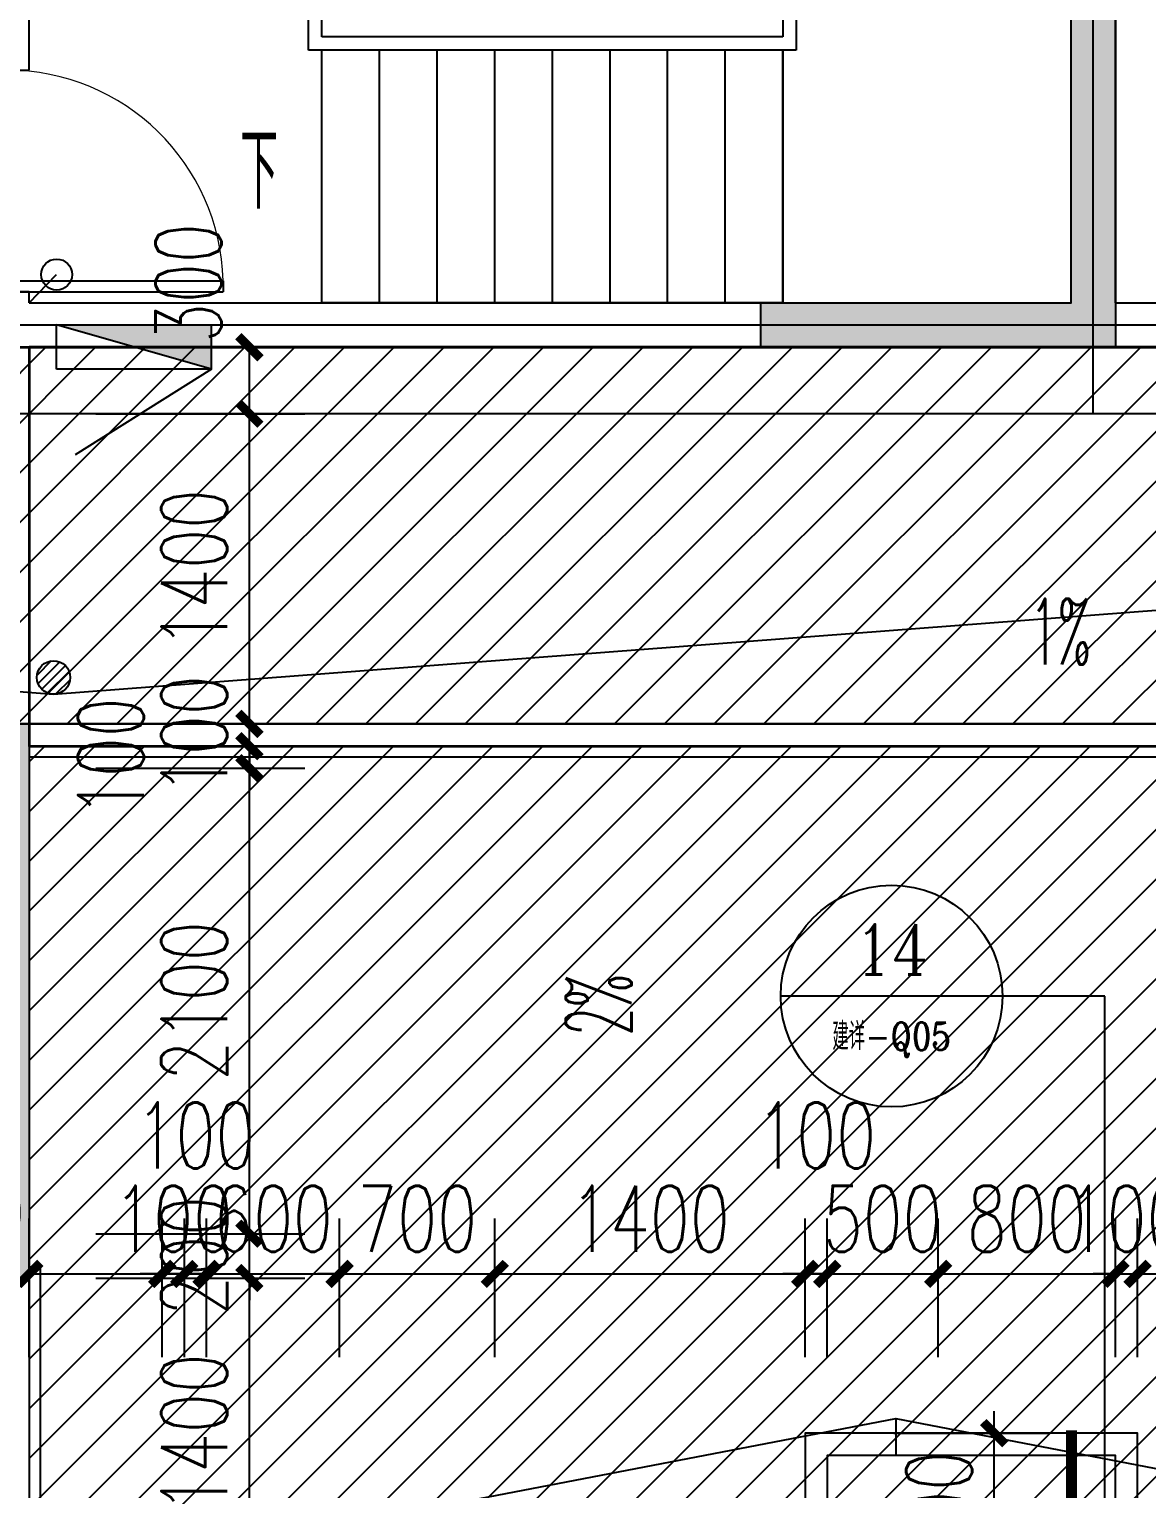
# Model space of a CAD drawing. Extents: x -59851 to 653804, y -249523 to 437614.
# Drawn here: x -17614 to -12572, y 147037 to 153623 of the extents above; entities that cross this region are included whole.
import ezdxf
from ezdxf.enums import TextEntityAlignment as Align

# ---------------------------------------------------------------- set-up
doc = ezdxf.new("R2010")
doc.units = 0
doc.header["$LTSCALE"] = 1000
doc.header["$MEASUREMENT"] = 0
doc.linetypes.add('DASH', pattern=[0.35, 0.25, -0.1])
for name, color, linetype in [('-消防立管', 1, 'Continuous'), ('A-第三道尺寸线', 105, 'Continuous'), ('A-线脚看线', 9, 'Continuous'), ('AE-FLOR', 151, 'Continuous'), ('DIM_IDEN', 3, 'Continuous'), ('DIM_SYMB', 3, 'Continuous'), ('DOOR_FIRE', 4, 'Continuous'), ('DOTE', 16, 'Continuous'), ('LABEL_PM', 7, 'Continuous'), ('NL', 5, 'Continuous'), ('PUB_HATCH', 8, 'Continuous'), ('PUB_TEXT', 7, 'Continuous'), ('STAIR', 5, 'Continuous'), ('WALL', 2, 'Continuous'), ('ys', 154, 'Continuous'), ('剪力墙', 6, 'Continuous'), ('栏杆', 142, 'Continuous')]:
    doc.layers.add(name, color=color, linetype=linetype)
doc.layers.add('33计一半面积外廓线', color=53, linetype='Continuous', lineweight=35)
doc.layers.add('33计全面积外廓线', color=21, linetype='Continuous', lineweight=35)
doc.layers.add('A-area(算全面积)', color=21, linetype='Continuous', plot=False)
doc.layers.add('A-降板区域（给结构）', color=155, linetype='Continuous', plot=False)
doc.styles.add('_TCH_DIM', font='SIMPLEX.shx', dxfattribs={"width": 0.7, "bigfont": 'GBCBIG.shx'})
doc.styles.add('_TCH_DIM_T3', font='SIMPLEX.shx', dxfattribs={"width": 0.705882, "bigfont": 'GBCBIG.shx'})
doc.styles.add('_TCH_LABEL', font='COMPLEX', dxfattribs={"bigfont": 'GBCBIG'})
doc.dimstyles.new('_TCH_ARCH&&100', dxfattribs={"dimtxt": 297.5, "dimasz": 100, "dimexe": 250, "dimexo": 300, "dimgap": 100, "dimtad": 1, "dimdec": 0, "dimzin": 0, "dimdsep": 46, "dimtxsty": '_TCH_DIM_T3', "dimblk": 'ARCHTICK', "dimcen": 0.09, "dimclrt": 7, "dimazin": 2, "dimtfac": 1, "dimtdec": 0, "dimtix": 1, "dimtmove": 2, "dimatfit": 3, "dimfxl": 0, "dimtolj": 1, "dimtzin": 0, "dimarcsym": 0})

# ---------------------------------------------------------------- blocks, each defined once
blk = doc.blocks.new('zhouxianshouceng0329')
at = {"layer": 'DOTE'}
for p, q in [((-12813.7, 211288.3), (-12813.7, 218959.5)), ((15572.3, 211688.3), (-22013.7, 211688.3)), ((15572.3, 211288.3), (-44988.6, 211288.3)), ((15572.3, 209888.3), (-22013.7, 209888.3))]:
    blk.add_line(p, q, dxfattribs=at)
blk = doc.blocks.new('jgjlq030328')
at = {"layer": 'PUB_HATCH'}
for points in [[(-260635, 25511.9), (-259035, 25511.9), (-259035, 22611.9), (-260635, 22611.9), (-260635, 22811.9), (-259235, 22811.9), (-259235, 25311.9), (-260635, 25311.9)], [(-266435, 20211.9), (-266435, 20911.9), (-263935, 20911.9), (-263935, 18411.9), (-266435, 18411.9), (-266435, 19111.9), (-266235, 19111.9), (-266235, 18611.9), (-264135, 18611.9), (-264135, 20711.9), (-266235, 20711.9), (-266235, 20211.9)]]:
    blk.add_hatch(color=256, dxfattribs=at).paths.add_polyline_path(points)
at = {"layer": '剪力墙'}
for points in [[(-260635, 25511.9), (-259035, 25511.9), (-259035, 22611.9), (-260635, 22611.9), (-260635, 22811.9), (-259235, 22811.9), (-259235, 25311.9), (-260635, 25311.9)], [(-266435, 20211.9), (-266435, 20911.9), (-263935, 20911.9), (-263935, 18411.9), (-266435, 18411.9), (-266435, 19111.9), (-266235, 19111.9), (-266235, 18611.9), (-264135, 18611.9), (-264135, 20711.9), (-266235, 20711.9), (-266235, 20211.9)]]:
    blk.add_lwpolyline(points, close=True, dxfattribs=at)
blk.add_lwpolyline([(-259035, 22811.9), (-259035, 22811.9)], dxfattribs=at)
blk = doc.blocks.new('2fxianjiao0331')
at = {"layer": 'A-线脚看线'}
for points in [[(-182159.1, 146588.3), (-182159.1, 146638.3), (-177659.1, 146638.3), (-177659.1, 150338.3), (-189709.1, 150338.3)], [(-189709.1, 148038.3), (-189659.1, 148038.3), (-189659.1, 146538.3), (-189709.1, 146538.3)]]:
    blk.add_lwpolyline(points, dxfattribs=at)
blk = doc.blocks.new('lianlangjiangban200')
at = {"layer": 'A-降板区域（给结构）', "linetype": 'DASH'}
h = blk.add_hatch(dxfattribs=at)
h.set_pattern_fill('ANSI31', color=256, scale=100)
h.set_pattern_definition([(45, (0, 0), (-112.2532, 112.2532), [])])
h.paths.add_polyline_path([(-39013.7, 151788.3), (-39013.7, 145188.3), (-37413.7, 145188.3), (-37413.7, 150488.3), (-21913.7, 150488.3), (-21913.7, 147988.3), (-24913.7, 147988.3), (-24913.7, 146588.3), (-20113.7, 146588.3), (-20113.7, 150488.3), (-5413.7, 150488.3), (-5413.7, 146388.3), (-10013.7, 146388.3), (-10013.7, 145088.3), (-3413.7, 145088.3), (-3413.7, 146388.3), (-4113.7, 146388.3), (-4113.7, 151788.3), (-8013.7, 151788.3), (-8013.7, 152188.3), (-19713.7, 152188.3), (-19713.7, 151788.3)])
at = {"layer": 'A-降板区域（给结构）'}
blk.add_lwpolyline([(-39013.7, 151788.3), (-39013.7, 145188.3), (-37413.7, 145188.3), (-37413.7, 150488.3), (-21913.7, 150488.3), (-21913.7, 147988.3), (-24913.7, 147988.3), (-24913.7, 146588.3), (-20113.7, 146588.3), (-20113.7, 150488.3), (-5413.7, 150488.3), (-5413.7, 146388.3), (-10013.7, 146388.3), (-10013.7, 145088.3), (-3413.7, 145088.3), (-3413.7, 146388.3), (-4113.7, 146388.3), (-4113.7, 151788.3), (-8013.7, 151788.3), (-8013.7, 152188.3), (-19713.7, 152188.3), (-19713.7, 151788.3)], close=True, dxfattribs=at)
blk = doc.blocks.new('$DorLib2D$00000001')
for p, q in [((0.45, 0.975), (0.5, 0.975)), ((0.45, 0), (0.45, 0.975)), ((0.5, 0), (0.5, 0.975)), ((0.5, 0), (0.45, 0))]:
    blk.add_line(p, q)
at = {"lineweight": 13}
blk.add_arc((0.475, 0), 0.975, 91.46928, 180, dxfattribs=at)
blk = doc.blocks.new('3-122')
at = {"layer": 'A-area(算全面积)'}
blk.add_lwpolyline([(-139372, 87898.2), (-139372, 80998.2), (-137972, 80998.2), (-137971.8, 84298.2), (-137372, 84298.2), (-137372, 84098.2), (-127272, 84098.2), (-127272, 87898.2)], close=True, dxfattribs=at)
at = {"layer": 'AE-FLOR'}
for points in [[(-139372, 87998.2), (-127172, 87998.2), (-127172, 83898.2), (-131772, 83898.2)], [(-139372, 87898.2), (-127272, 87898.2), (-127272, 84098.2), (-131772, 84098.2)], [(-139372, 85498.2), (-139372, 84098.2)]]:
    blk.add_lwpolyline(points, dxfattribs=at)
at = {"layer": 'DIM_SYMB'}
blk.add_lwpolyline([(-138182, 90498.2, 0, 0, 0), (-135322, 90498.2, 0, 0, 0), (-135322, 91798.2, 0, 0, 0), (-136192, 91798.2, 80, 0, 0), (-136492, 91798.2, 0, 0, 0)], format="xyseb", dxfattribs=at)
at = {"layer": 'STAIR'}
for p, q in [((-134672, 89898.2), (-134672, 92398.2)), ((-134472, 92398.2), (-134472, 89898.2)), ((-138112, 91038.2), (-138112, 91258.2)), ((-135912, 91258.2), (-135912, 91038.2)), ((-138052, 91098.2), (-138052, 91198.2)), ((-135972, 91198.2), (-135972, 91098.2)), ((-135972, 91198.2), (-135972, 91098.2)), ((-135972, 91098.2), (-138052, 91098.2)), ((-135972, 91098.2), (-138052, 91098.2)), ((-135912, 91038.2), (-138112, 91038.2)), ((-138052, 89898.2), (-138052, 91038.2)), ((-137792, 89898.2), (-137792, 91038.2)), ((-137532, 89898.2), (-137532, 91038.2)), ((-137272, 89898.2), (-137272, 91038.2)), ((-137012, 89898.2), (-137012, 91038.2)), ((-136752, 89898.2), (-136752, 91038.2)), ((-136492, 89898.2), (-136492, 91038.2)), ((-136232, 89898.2), (-136232, 91038.2)), ((-135972, 89898.2), (-135972, 91038.2)), ((-135972, 91038.2), (-135972, 89898.2)), ((-135972, 89898.2), (-138052, 89898.2)), ((-135972, 89898.2), (-134672, 89898.2)), ((-134472, 89898.2), (-133172, 89898.2))]:
    blk.add_line(p, q, dxfattribs=at)
at = {"layer": 'WALL'}
for p, q in [((-139372, 90948.2), (-139372, 92398.2)), ((-134672, 89898.2), (-134672, 92398.2)), ((-134472, 89898.2), (-134472, 92398.2)), ((-139572, 90948.2), (-139372, 90948.2)), ((-139372, 89948.2), (-139572, 89948.2)), ((-139372, 89898.2), (-139372, 89948.2)), ((-139372, 89898.2), (-134672, 89898.2)), ((-134472, 89898.2), (-129772, 89898.2)), ((-139472, 89698.2), (-134572, 89698.2)), ((-134572, 89698.2), (-129772, 89698.2))]:
    blk.add_line(p, q, dxfattribs=at)
at = {"layer": 'DOOR_FIRE', "xscale": 1000, "yscale": 1000, "zscale": 200, "rotation": 270}
blk.add_blockref('$DorLib2D$00000001', (-139472, 90448.2), dxfattribs=at)
at = {"layer": 'PUB_TEXT', "style": '_TCH_DIM', "width": 0.7}
blk.add_text('下', height=337.6, dxfattribs=at).set_placement((-138419.9, 90323.2))
blk = doc.blocks.new('_LV13')
at = {"color": 0}
for p, q in [((-0.071, 0.495), (-0.495, 0.071)), ((0.183, 0.465), (-0.465, -0.183)), ((0.354, 0.354), (-0.354, -0.354)), ((0.465, 0.183), (-0.183, -0.465)), ((0.495, -0.071), (0.071, -0.495))]:
    blk.add_line(p, q, dxfattribs=at)
blk.add_circle((0, 0), 0.5)
blk = doc.blocks.new('XHS1')
at = {"layer": '-消防立管'}
blk.add_hatch(color=253, dxfattribs=at).paths.add_polyline_path([(918395.2, -437306.6), (918595.2, -438006.6), (918595.2, -437306.6)])
for p, q in [((918395.2, -437306.6), (918595.2, -438006.6)), ((918395.2, -437306.6), (918395.2, -438006.6)), ((918395.2, -437306.6), (918595.2, -437306.6)), ((918595.2, -438006.6), (918595.2, -437306.6)), ((918395.2, -438006.6), (918595.2, -438006.6))]:
    blk.add_line(p, q, dxfattribs=at)
at = {"ltscale": 0.5}
blk.add_line((918395.2, -437306.6), (918008.9, -437922.4), dxfattribs=at)
blk = doc.blocks.new('2cengxiaohoushuan0429')
at = {"layer": '-消防立管'}
blk.add_circle((88751.7, 135493.9), 70, dxfattribs=at)
at = {"layer": '-消防立管', "xscale": -1, "rotation": 270}
blk.add_blockref('XHS1', (526757.4, -783328.9), dxfattribs=at)
blk = doc.blocks.new('_ArchTick')
at = {"color": 0, "linetype": 'ByBlock', "const_width": 0.4}
blk.add_lwpolyline([(-0.5, -0.5), (0.5, 0.5)], dxfattribs=at)
blk = doc.blocks.new('*D1124')
at = {"layer": 'A-第三道尺寸线', "color": 0, "lineweight": -2, "transparency": 16777216}
for p, q in [((-17613.7, 147630.8), (-17613.7, 148257.1)), ((-17013.7, 147630.8), (-17013.7, 148257.1)), ((-17613.7, 148007.1), (-17013.7, 148007.1))]:
    blk.add_line(p, q, dxfattribs=at)
at = {"layer": 'Defpoints', "color": 0, "transparency": 16777216}
for p in [(-17013.7, 148007.1), (-17613.7, 147330.8), (-17013.7, 147330.8)]:
    blk.add_point(p, dxfattribs=at)
at = {"layer": 'A-第三道尺寸线', "color": 0, "lineweight": -2, "transparency": 16777216, "xscale": 100, "yscale": 100, "zscale": 100, "rotation": 180}
blk.add_blockref('_ArchTick', (-17613.7, 148007.1), dxfattribs=at)
at = {"layer": 'A-第三道尺寸线', "color": 0, "lineweight": -2, "transparency": 16777216, "xscale": 100, "yscale": 100, "zscale": 100}
blk.add_blockref('_ArchTick', (-17013.7, 148007.1), dxfattribs=at)
at = {"layer": 'A-第三道尺寸线', "color": 7, "transparency": 16777216, "insert": (-17902.7, 148282.1), "char_height": 297.5, "attachment_point": 5, "style": '_TCH_DIM_T3'}
blk.add_mtext('\\A1;600', dxfattribs=at)
blk = doc.blocks.new('*D1125')
at = {"layer": 'A-第三道尺寸线', "color": 0, "lineweight": -2, "transparency": 16777216}
for p, q in [((-17013.7, 147630.8), (-17013.7, 148257.1)), ((-16913.7, 147630.8), (-16913.7, 148257.1)), ((-17013.7, 148007.1), (-17113.7, 148007.1)), ((-17013.7, 148007.1), (-16913.7, 148007.1)), ((-16913.7, 148007.1), (-16813.7, 148007.1))]:
    blk.add_line(p, q, dxfattribs=at)
at = {"layer": 'Defpoints', "color": 0, "transparency": 16777216}
for p in [(-16913.7, 148007.1), (-17013.7, 147330.8), (-16913.7, 147330.8)]:
    blk.add_point(p, dxfattribs=at)
at = {"layer": 'A-第三道尺寸线', "color": 0, "lineweight": -2, "transparency": 16777216, "xscale": 100, "yscale": 100, "zscale": 100}
blk.add_blockref('_ArchTick', (-17013.7, 148007.1), dxfattribs=at)
at = {"layer": 'A-第三道尺寸线', "color": 0, "lineweight": -2, "transparency": 16777216, "xscale": 100, "yscale": 100, "zscale": 100, "rotation": 180}
blk.add_blockref('_ArchTick', (-16913.7, 148007.1), dxfattribs=at)
at = {"layer": 'A-第三道尺寸线', "color": 7, "transparency": 16777216, "insert": (-16963.7, 148255.9), "char_height": 297.5, "attachment_point": 5, "style": '_TCH_DIM_T3'}
blk.add_mtext('\\A1;100', dxfattribs=at)
blk = doc.blocks.new('*D1126')
at = {"layer": 'A-第三道尺寸线', "color": 0, "lineweight": -2, "transparency": 16777216}
for p, q in [((-16913.7, 147630.8), (-16913.7, 148257.1)), ((-16813.7, 147630.8), (-16813.7, 148257.1)), ((-16913.7, 148007.1), (-17013.7, 148007.1)), ((-16913.7, 148007.1), (-16813.7, 148007.1)), ((-16813.7, 148007.1), (-16713.7, 148007.1))]:
    blk.add_line(p, q, dxfattribs=at)
at = {"layer": 'Defpoints', "color": 0, "transparency": 16777216}
for p in [(-16813.7, 148007.1), (-16913.7, 147330.8), (-16813.7, 147330.8)]:
    blk.add_point(p, dxfattribs=at)
at = {"layer": 'A-第三道尺寸线', "color": 0, "lineweight": -2, "transparency": 16777216, "xscale": 100, "yscale": 100, "zscale": 100}
blk.add_blockref('_ArchTick', (-16913.7, 148007.1), dxfattribs=at)
at = {"layer": 'A-第三道尺寸线', "color": 0, "lineweight": -2, "transparency": 16777216, "xscale": 100, "yscale": 100, "zscale": 100, "rotation": 180}
blk.add_blockref('_ArchTick', (-16813.7, 148007.1), dxfattribs=at)
at = {"layer": 'A-第三道尺寸线', "color": 7, "transparency": 16777216, "insert": (-16863.7, 148632.1), "char_height": 297.5, "attachment_point": 5, "style": '_TCH_DIM_T3'}
blk.add_mtext('\\A1;100', dxfattribs=at)
blk = doc.blocks.new('*D1127')
at = {"layer": 'A-第三道尺寸线', "color": 0, "lineweight": -2, "transparency": 16777216}
for p, q in [((-16813.7, 147630.8), (-16813.7, 148257.1)), ((-16213.7, 147630.8), (-16213.7, 148257.1)), ((-16813.7, 148007.1), (-16913.7, 148007.1)), ((-16813.7, 148007.1), (-16213.7, 148007.1)), ((-16213.7, 148007.1), (-16113.7, 148007.1))]:
    blk.add_line(p, q, dxfattribs=at)
at = {"layer": 'Defpoints', "color": 0, "transparency": 16777216}
for p in [(-16213.7, 148007.1), (-16813.7, 147330.8), (-16213.7, 147330.8)]:
    blk.add_point(p, dxfattribs=at)
at = {"layer": 'A-第三道尺寸线', "color": 0, "lineweight": -2, "transparency": 16777216, "xscale": 100, "yscale": 100, "zscale": 100}
blk.add_blockref('_ArchTick', (-16813.7, 148007.1), dxfattribs=at)
at = {"layer": 'A-第三道尺寸线', "color": 0, "lineweight": -2, "transparency": 16777216, "xscale": 100, "yscale": 100, "zscale": 100, "rotation": 180}
blk.add_blockref('_ArchTick', (-16213.7, 148007.1), dxfattribs=at)
at = {"layer": 'A-第三道尺寸线', "color": 7, "transparency": 16777216, "insert": (-16513.7, 148255.9), "char_height": 297.5, "attachment_point": 5, "style": '_TCH_DIM_T3'}
blk.add_mtext('\\A1;600', dxfattribs=at)
blk = doc.blocks.new('*D1128')
at = {"layer": 'A-第三道尺寸线', "color": 0, "lineweight": -2, "transparency": 16777216}
for p, q in [((-16213.7, 147630.8), (-16213.7, 148257.1)), ((-15513.7, 147630.8), (-15513.7, 148257.1)), ((-16213.7, 148007.1), (-16313.7, 148007.1)), ((-16213.7, 148007.1), (-15513.7, 148007.1)), ((-15513.7, 148007.1), (-15413.7, 148007.1))]:
    blk.add_line(p, q, dxfattribs=at)
at = {"layer": 'Defpoints', "color": 0, "transparency": 16777216}
for p in [(-15513.7, 148007.1), (-16213.7, 147330.8), (-15513.7, 147330.8)]:
    blk.add_point(p, dxfattribs=at)
at = {"layer": 'A-第三道尺寸线', "color": 0, "lineweight": -2, "transparency": 16777216, "xscale": 100, "yscale": 100, "zscale": 100}
blk.add_blockref('_ArchTick', (-16213.7, 148007.1), dxfattribs=at)
at = {"layer": 'A-第三道尺寸线', "color": 0, "lineweight": -2, "transparency": 16777216, "xscale": 100, "yscale": 100, "zscale": 100, "rotation": 180}
blk.add_blockref('_ArchTick', (-15513.7, 148007.1), dxfattribs=at)
at = {"layer": 'A-第三道尺寸线', "color": 7, "transparency": 16777216, "insert": (-15863.7, 148255.9), "char_height": 297.5, "attachment_point": 5, "style": '_TCH_DIM_T3'}
blk.add_mtext('\\A1;700', dxfattribs=at)
blk = doc.blocks.new('*D1129')
at = {"layer": 'A-第三道尺寸线', "color": 0, "lineweight": -2, "transparency": 16777216}
for p, q in [((-15513.7, 147630.8), (-15513.7, 148257.1)), ((-14113.7, 147630.8), (-14113.7, 148257.1)), ((-15513.7, 148007.1), (-14113.7, 148007.1))]:
    blk.add_line(p, q, dxfattribs=at)
at = {"layer": 'Defpoints', "color": 0, "transparency": 16777216}
for p in [(-14113.7, 148007.1), (-15513.7, 147330.8), (-14113.7, 147330.8)]:
    blk.add_point(p, dxfattribs=at)
at = {"layer": 'A-第三道尺寸线', "color": 0, "lineweight": -2, "transparency": 16777216, "xscale": 100, "yscale": 100, "zscale": 100, "rotation": 180}
blk.add_blockref('_ArchTick', (-15513.7, 148007.1), dxfattribs=at)
at = {"layer": 'A-第三道尺寸线', "color": 0, "lineweight": -2, "transparency": 16777216, "xscale": 100, "yscale": 100, "zscale": 100}
blk.add_blockref('_ArchTick', (-14113.7, 148007.1), dxfattribs=at)
at = {"layer": 'A-第三道尺寸线', "color": 7, "transparency": 16777216, "insert": (-14813.7, 148255.9), "char_height": 297.5, "attachment_point": 5, "style": '_TCH_DIM_T3'}
blk.add_mtext('\\A1;1400', dxfattribs=at)
blk = doc.blocks.new('*D1130')
at = {"layer": 'A-第三道尺寸线', "color": 0, "lineweight": -2, "transparency": 16777216}
for p, q in [((-14113.7, 147630.8), (-14113.7, 148257.1)), ((-14013.7, 147630.8), (-14013.7, 148257.1)), ((-14113.7, 148007.1), (-14213.7, 148007.1)), ((-14113.7, 148007.1), (-14013.7, 148007.1)), ((-14013.7, 148007.1), (-13913.7, 148007.1))]:
    blk.add_line(p, q, dxfattribs=at)
at = {"layer": 'Defpoints', "color": 0, "transparency": 16777216}
for p in [(-14013.7, 148007.1), (-14113.7, 147330.8), (-14013.7, 147330.8)]:
    blk.add_point(p, dxfattribs=at)
at = {"layer": 'A-第三道尺寸线', "color": 0, "lineweight": -2, "transparency": 16777216, "xscale": 100, "yscale": 100, "zscale": 100}
blk.add_blockref('_ArchTick', (-14113.7, 148007.1), dxfattribs=at)
at = {"layer": 'A-第三道尺寸线', "color": 0, "lineweight": -2, "transparency": 16777216, "xscale": 100, "yscale": 100, "zscale": 100, "rotation": 180}
blk.add_blockref('_ArchTick', (-14013.7, 148007.1), dxfattribs=at)
at = {"layer": 'A-第三道尺寸线', "color": 7, "transparency": 16777216, "insert": (-14063.7, 148632.1), "char_height": 297.5, "attachment_point": 5, "style": '_TCH_DIM_T3'}
blk.add_mtext('\\A1;100', dxfattribs=at)
blk = doc.blocks.new('*D1131')
at = {"layer": 'A-第三道尺寸线', "color": 0, "lineweight": -2, "transparency": 16777216}
for p, q in [((-14013.7, 147630.8), (-14013.7, 148257.1)), ((-13513.7, 147630.8), (-13513.7, 148257.1)), ((-14013.7, 148007.1), (-14113.7, 148007.1)), ((-14013.7, 148007.1), (-13513.7, 148007.1)), ((-13513.7, 148007.1), (-13413.7, 148007.1))]:
    blk.add_line(p, q, dxfattribs=at)
at = {"layer": 'Defpoints', "color": 0, "transparency": 16777216}
for p in [(-13513.7, 148007.1), (-14013.7, 147330.8), (-13513.7, 147330.8)]:
    blk.add_point(p, dxfattribs=at)
at = {"layer": 'A-第三道尺寸线', "color": 0, "lineweight": -2, "transparency": 16777216, "xscale": 100, "yscale": 100, "zscale": 100}
blk.add_blockref('_ArchTick', (-14013.7, 148007.1), dxfattribs=at)
at = {"layer": 'A-第三道尺寸线', "color": 0, "lineweight": -2, "transparency": 16777216, "xscale": 100, "yscale": 100, "zscale": 100, "rotation": 180}
blk.add_blockref('_ArchTick', (-13513.7, 148007.1), dxfattribs=at)
at = {"layer": 'A-第三道尺寸线', "color": 7, "transparency": 16777216, "insert": (-13763.7, 148255.9), "char_height": 297.5, "attachment_point": 5, "style": '_TCH_DIM_T3'}
blk.add_mtext('\\A1;500', dxfattribs=at)
blk = doc.blocks.new('*D1132')
at = {"layer": 'A-第三道尺寸线', "color": 0, "lineweight": -2, "transparency": 16777216}
for p, q in [((-13513.7, 147630.8), (-13513.7, 148257.1)), ((-12713.7, 147630.8), (-12713.7, 148257.1)), ((-13513.7, 148007.1), (-12713.7, 148007.1))]:
    blk.add_line(p, q, dxfattribs=at)
at = {"layer": 'Defpoints', "color": 0, "transparency": 16777216}
for p in [(-12713.7, 148007.1), (-13513.7, 147330.8), (-12713.7, 147330.8)]:
    blk.add_point(p, dxfattribs=at)
at = {"layer": 'A-第三道尺寸线', "color": 0, "lineweight": -2, "transparency": 16777216, "xscale": 100, "yscale": 100, "zscale": 100, "rotation": 180}
blk.add_blockref('_ArchTick', (-13513.7, 148007.1), dxfattribs=at)
at = {"layer": 'A-第三道尺寸线', "color": 0, "lineweight": -2, "transparency": 16777216, "xscale": 100, "yscale": 100, "zscale": 100}
blk.add_blockref('_ArchTick', (-12713.7, 148007.1), dxfattribs=at)
at = {"layer": 'A-第三道尺寸线', "color": 7, "transparency": 16777216, "insert": (-13113.7, 148255.9), "char_height": 297.5, "attachment_point": 5, "style": '_TCH_DIM_T3'}
blk.add_mtext('\\A1;800', dxfattribs=at)
blk = doc.blocks.new('*D1133')
at = {"layer": 'A-第三道尺寸线', "color": 0, "lineweight": -2, "transparency": 16777216}
for p, q in [((-12713.7, 147630.8), (-12713.7, 148257.1)), ((-12613.7, 147630.8), (-12613.7, 148257.1)), ((-12713.7, 148007.1), (-12813.7, 148007.1)), ((-12713.7, 148007.1), (-12613.7, 148007.1)), ((-12613.7, 148007.1), (-12513.7, 148007.1))]:
    blk.add_line(p, q, dxfattribs=at)
at = {"layer": 'Defpoints', "color": 0, "transparency": 16777216}
for p in [(-12613.7, 148007.1), (-12713.7, 147330.8), (-12613.7, 147330.8)]:
    blk.add_point(p, dxfattribs=at)
at = {"layer": 'A-第三道尺寸线', "color": 0, "lineweight": -2, "transparency": 16777216, "xscale": 100, "yscale": 100, "zscale": 100}
blk.add_blockref('_ArchTick', (-12713.7, 148007.1), dxfattribs=at)
at = {"layer": 'A-第三道尺寸线', "color": 0, "lineweight": -2, "transparency": 16777216, "xscale": 100, "yscale": 100, "zscale": 100, "rotation": 180}
blk.add_blockref('_ArchTick', (-12613.7, 148007.1), dxfattribs=at)
at = {"layer": 'A-第三道尺寸线', "color": 7, "transparency": 16777216, "insert": (-12663.7, 148255.9), "char_height": 297.5, "attachment_point": 5, "style": '_TCH_DIM_T3'}
blk.add_mtext('\\A1;100', dxfattribs=at)
blk = doc.blocks.new('*D1134')
at = {"layer": 'A-第三道尺寸线', "color": 0, "lineweight": -2, "transparency": 16777216}
for p, q in [((-12613.7, 147630.8), (-12613.7, 148257.1)), ((-11813.7, 147630.8), (-11813.7, 148257.1)), ((-12613.7, 148007.1), (-11813.7, 148007.1))]:
    blk.add_line(p, q, dxfattribs=at)
at = {"layer": 'Defpoints', "color": 0, "transparency": 16777216}
for p in [(-11813.7, 148007.1), (-12613.7, 147330.8), (-11813.7, 147330.8)]:
    blk.add_point(p, dxfattribs=at)
at = {"layer": 'A-第三道尺寸线', "color": 0, "lineweight": -2, "transparency": 16777216, "xscale": 100, "yscale": 100, "zscale": 100, "rotation": 180}
blk.add_blockref('_ArchTick', (-12613.7, 148007.1), dxfattribs=at)
at = {"layer": 'A-第三道尺寸线', "color": 0, "lineweight": -2, "transparency": 16777216, "xscale": 100, "yscale": 100, "zscale": 100}
blk.add_blockref('_ArchTick', (-11813.7, 148007.1), dxfattribs=at)
at = {"layer": 'A-第三道尺寸线', "color": 7, "transparency": 16777216, "insert": (-12213.7, 148255.9), "char_height": 297.5, "attachment_point": 5, "style": '_TCH_DIM_T3'}
blk.add_mtext('\\A1;800', dxfattribs=at)
blk = doc.blocks.new('*D1146')
at = {"layer": 'A-第三道尺寸线', "color": 0, "lineweight": -2, "transparency": 16777216}
for p, q in [((-13260.2, 147288.3), (-13260.2, 147388.3)), ((-13713.7, 147288.3), (-13010.2, 147288.3)), ((-13260.2, 146588.3), (-13260.2, 147288.3)), ((-13713.7, 146588.3), (-13010.2, 146588.3)), ((-13260.2, 146588.3), (-13260.2, 146488.3))]:
    blk.add_line(p, q, dxfattribs=at)
at = {"layer": 'Defpoints', "color": 0, "transparency": 16777216}
for p in [(-14013.7, 147288.3), (-13260.2, 147288.3), (-14013.7, 146588.3)]:
    blk.add_point(p, dxfattribs=at)
at = {"layer": 'A-第三道尺寸线', "color": 0, "lineweight": -2, "transparency": 16777216, "xscale": 100, "yscale": 100, "zscale": 100}
for p, rotation in [((-13260.2, 147288.3), 270), ((-13260.2, 146588.3), 90)]:
    blk.add_blockref('_ArchTick', p, dxfattribs=dict(at, rotation=rotation))
at = {"layer": 'A-第三道尺寸线', "color": 7, "transparency": 16777216, "insert": (-13508.9, 146938.3), "char_height": 297.5, "attachment_point": 5, "rotation": 90, "style": '_TCH_DIM_T3'}
blk.add_mtext('\\A1;700', dxfattribs=at)
blk = doc.blocks.new('*D2126')
at = {"layer": 'A-第三道尺寸线', "color": 0, "lineweight": -2, "transparency": 16777216}
for p, q in [((-17313.7, 152188.3), (-16370.5, 152188.3)), ((-16620.5, 151888.3), (-16620.5, 152188.3)), ((-17313.7, 151888.3), (-16370.5, 151888.3))]:
    blk.add_line(p, q, dxfattribs=at)
at = {"layer": 'Defpoints', "color": 0, "transparency": 16777216}
for p in [(-17613.7, 152188.3), (-16620.5, 152188.3), (-17613.7, 151888.3)]:
    blk.add_point(p, dxfattribs=at)
at = {"layer": 'A-第三道尺寸线', "color": 0, "lineweight": -2, "transparency": 16777216, "xscale": 100, "yscale": 100, "zscale": 100}
for p, rotation in [((-16620.5, 152188.3), 90), ((-16620.5, 151888.3), 270)]:
    blk.add_blockref('_ArchTick', p, dxfattribs=dict(at, rotation=rotation))
at = {"layer": 'A-第三道尺寸线', "color": 7, "transparency": 16777216, "insert": (-16895.5, 152477.3), "char_height": 297.5, "attachment_point": 5, "rotation": 90, "style": '_TCH_DIM_T3'}
blk.add_mtext('\\A1;300', dxfattribs=at)
blk = doc.blocks.new('*D2127')
at = {"layer": 'A-第三道尺寸线', "color": 0, "lineweight": -2, "transparency": 16777216}
for p, q in [((-17313.7, 151888.3), (-16370.5, 151888.3)), ((-16620.5, 150488.3), (-16620.5, 151888.3)), ((-17313.7, 150488.3), (-16370.5, 150488.3))]:
    blk.add_line(p, q, dxfattribs=at)
at = {"layer": 'Defpoints', "color": 0, "transparency": 16777216}
for p in [(-17613.7, 151888.3), (-16620.5, 151888.3), (-17613.7, 150488.3)]:
    blk.add_point(p, dxfattribs=at)
at = {"layer": 'A-第三道尺寸线', "color": 0, "lineweight": -2, "transparency": 16777216, "xscale": 100, "yscale": 100, "zscale": 100}
for p, rotation in [((-16620.5, 151888.3), 90), ((-16620.5, 150488.3), 270)]:
    blk.add_blockref('_ArchTick', p, dxfattribs=dict(at, rotation=rotation))
at = {"layer": 'A-第三道尺寸线', "color": 7, "transparency": 16777216, "insert": (-16869.2, 151188.3), "char_height": 297.5, "attachment_point": 5, "rotation": 90, "style": '_TCH_DIM_T3'}
blk.add_mtext('\\A1;1400', dxfattribs=at)
blk = doc.blocks.new('*D2128')
at = {"layer": 'A-第三道尺寸线', "color": 0, "lineweight": -2, "transparency": 16777216}
for p, q in [((-16620.5, 150488.3), (-16620.5, 150588.3)), ((-17313.7, 150488.3), (-16370.5, 150488.3)), ((-16620.5, 150388.3), (-16620.5, 150488.3)), ((-17313.7, 150388.3), (-16370.5, 150388.3)), ((-16620.5, 150388.3), (-16620.5, 150288.3))]:
    blk.add_line(p, q, dxfattribs=at)
at = {"layer": 'Defpoints', "color": 0, "transparency": 16777216}
for p in [(-17613.7, 150488.3), (-16620.5, 150488.3), (-17613.7, 150388.3)]:
    blk.add_point(p, dxfattribs=at)
at = {"layer": 'A-第三道尺寸线', "color": 0, "lineweight": -2, "transparency": 16777216, "xscale": 100, "yscale": 100, "zscale": 100}
for p, rotation in [((-16620.5, 150488.3), 270), ((-16620.5, 150388.3), 90)]:
    blk.add_blockref('_ArchTick', p, dxfattribs=dict(at, rotation=rotation))
at = {"layer": 'A-第三道尺寸线', "color": 7, "transparency": 16777216, "insert": (-16869.2, 150438.3), "char_height": 297.5, "attachment_point": 5, "rotation": 90, "style": '_TCH_DIM_T3'}
blk.add_mtext('\\A1;100', dxfattribs=at)
blk = doc.blocks.new('*D2129')
at = {"layer": 'A-第三道尺寸线', "color": 0, "lineweight": -2, "transparency": 16777216}
for p, q in [((-16620.5, 150388.3), (-16620.5, 150488.3)), ((-17313.7, 150388.3), (-16370.5, 150388.3)), ((-16620.5, 150288.3), (-16620.5, 150388.3)), ((-17313.7, 150288.3), (-16370.5, 150288.3)), ((-16620.5, 150288.3), (-16620.5, 150188.3))]:
    blk.add_line(p, q, dxfattribs=at)
at = {"layer": 'Defpoints', "color": 0, "transparency": 16777216}
for p in [(-17613.7, 150388.3), (-16620.5, 150388.3), (-17613.7, 150288.3)]:
    blk.add_point(p, dxfattribs=at)
at = {"layer": 'A-第三道尺寸线', "color": 0, "lineweight": -2, "transparency": 16777216, "xscale": 100, "yscale": 100, "zscale": 100}
for p, rotation in [((-16620.5, 150388.3), 270), ((-16620.5, 150288.3), 90)]:
    blk.add_blockref('_ArchTick', p, dxfattribs=dict(at, rotation=rotation))
at = {"layer": 'A-第三道尺寸线', "color": 7, "transparency": 16777216, "insert": (-17245.5, 150338.3), "char_height": 297.5, "attachment_point": 5, "rotation": 90, "style": '_TCH_DIM_T3'}
blk.add_mtext('\\A1;100', dxfattribs=at)
blk = doc.blocks.new('*D2130')
at = {"layer": 'A-第三道尺寸线', "color": 0, "lineweight": -2, "transparency": 16777216}
for p, q in [((-17313.7, 150288.3), (-16370.5, 150288.3)), ((-16620.5, 148188.3), (-16620.5, 150288.3)), ((-17313.7, 148188.3), (-16370.5, 148188.3))]:
    blk.add_line(p, q, dxfattribs=at)
at = {"layer": 'Defpoints', "color": 0, "transparency": 16777216}
for p in [(-17613.7, 150288.3), (-16620.5, 150288.3), (-17613.7, 148188.3)]:
    blk.add_point(p, dxfattribs=at)
at = {"layer": 'A-第三道尺寸线', "color": 0, "lineweight": -2, "transparency": 16777216, "xscale": 100, "yscale": 100, "zscale": 100}
for p, rotation in [((-16620.5, 150288.3), 90), ((-16620.5, 148188.3), 270)]:
    blk.add_blockref('_ArchTick', p, dxfattribs=dict(at, rotation=rotation))
at = {"layer": 'A-第三道尺寸线', "color": 7, "transparency": 16777216, "insert": (-16869.2, 149238.3), "char_height": 297.5, "attachment_point": 5, "rotation": 90, "style": '_TCH_DIM_T3'}
blk.add_mtext('\\A1;2100', dxfattribs=at)
blk = doc.blocks.new('*D2131')
at = {"layer": 'A-第三道尺寸线', "color": 0, "lineweight": -2, "transparency": 16777216}
for p, q in [((-16620.5, 148188.3), (-16620.5, 148288.3)), ((-17313.7, 148188.3), (-16370.5, 148188.3)), ((-16620.5, 147988.3), (-16620.5, 148188.3)), ((-17313.7, 147988.3), (-16370.5, 147988.3)), ((-16620.5, 147988.3), (-16620.5, 147888.3))]:
    blk.add_line(p, q, dxfattribs=at)
at = {"layer": 'Defpoints', "color": 0, "transparency": 16777216}
for p in [(-17613.7, 148188.3), (-16620.5, 148188.3), (-17613.7, 147988.3)]:
    blk.add_point(p, dxfattribs=at)
at = {"layer": 'A-第三道尺寸线', "color": 0, "lineweight": -2, "transparency": 16777216, "xscale": 100, "yscale": 100, "zscale": 100}
for p, rotation in [((-16620.5, 148188.3), 270), ((-16620.5, 147988.3), 90)]:
    blk.add_blockref('_ArchTick', p, dxfattribs=dict(at, rotation=rotation))
at = {"layer": 'A-第三道尺寸线', "color": 7, "transparency": 16777216, "insert": (-16869.2, 148088.3), "char_height": 297.5, "attachment_point": 5, "rotation": 90, "style": '_TCH_DIM_T3'}
blk.add_mtext('\\A1;200', dxfattribs=at)
blk = doc.blocks.new('*D2132')
at = {"layer": 'A-第三道尺寸线', "color": 0, "lineweight": -2, "transparency": 16777216}
for p, q in [((-17313.7, 147988.3), (-16370.5, 147988.3)), ((-16620.5, 146588.3), (-16620.5, 147988.3)), ((-17313.7, 146588.3), (-16370.5, 146588.3))]:
    blk.add_line(p, q, dxfattribs=at)
at = {"layer": 'Defpoints', "color": 0, "transparency": 16777216}
for p in [(-17613.7, 147988.3), (-16620.5, 147988.3), (-17613.7, 146588.3)]:
    blk.add_point(p, dxfattribs=at)
at = {"layer": 'A-第三道尺寸线', "color": 0, "lineweight": -2, "transparency": 16777216, "xscale": 100, "yscale": 100, "zscale": 100}
for p, rotation in [((-16620.5, 147988.3), 90), ((-16620.5, 146588.3), 270)]:
    blk.add_blockref('_ArchTick', p, dxfattribs=dict(at, rotation=rotation))
at = {"layer": 'A-第三道尺寸线', "color": 7, "transparency": 16777216, "insert": (-16869.2, 147288.3), "char_height": 297.5, "attachment_point": 5, "rotation": 90, "style": '_TCH_DIM_T3'}
blk.add_mtext('\\A1;1400', dxfattribs=at)

msp = doc.modelspace()

# ---------------------------------------------------------------- hatches: boundary and pattern name
at = {"layer": 'A-降板区域（给结构）', "linetype": 'DASH'}
h = msp.add_hatch(dxfattribs=at)
h.set_pattern_fill('ANSI31', color=215, scale=100)
h.set_pattern_definition([(45, (0.02, 3e-11), (-112.2532, 112.2532), [])])
h.paths.add_polyline_path([(-17613.7, 150388.3), (-17613.7, 143488.3), (-16213.7, 143488.3), (-16213.7, 146588.3), (-5513.7, 146588.3), (-5513.7, 150388.3)])

# ---------------------------------------------------------------- linework, layer by layer
msp.add_lwpolyline([(-17613.7, 152388.3), (-17489.9, 152516)])
at = {"layer": '33计一半面积外廓线'}
msp.add_lwpolyline([(-17613.7, 152188.3), (-17613.7, 150388.3), (-5513.7, 150388.3), (-5513.7, 146588.3), (-10013.7, 146588.3), (-10013.7, 145088.3), (-4113.7, 145088.3), (-4113.7, 151788.3), (-8013.7, 151788.3), (-8013.7, 152188.3)], close=True, dxfattribs=at)
at = {"layer": '33计全面积外廓线'}
msp.add_lwpolyline([(-20113.7, 155088.3), (-20113.7, 151788.3), (-19713.7, 151788.3), (-19713.7, 152188.3), (-8013.7, 152188.3), (-8013.7, 151788.3), (-4113.7, 151788.3), (-4113.7, 145088.3), (-10013.7, 145088.3), (-10013.7, 146588.3), (-15613.7, 146588.3), (-15613.7, 146788.3), (-16213.7, 146788.3), (-16213.7, 143488.3), (-17613.7, 143488.3), (-17613.7, 146588.3), (-24913.7, 146588.3)], dxfattribs=at)
at = {"layer": 'A-降板区域（给结构）', "color": 215}
msp.add_lwpolyline([(-17613.7, 150388.3), (-17613.7, 143488.3), (-16213.7, 143488.3), (-16213.7, 146588.3), (-5513.7, 146588.3), (-5513.7, 150388.3)], close=True, dxfattribs=at)
at = {"layer": 'DIM_IDEN'}
for p, q in [((-13223.5, 149260.5), (-14223.5, 149260.5)), ((-12762.2, 149260.5), (-13223.5, 149260.5)), ((-12762.2, 146802), (-12762.2, 149260.5))]:
    msp.add_line(p, q, dxfattribs=at)
at = {"layer": 'DIM_IDEN', "const_width": 50}
msp.add_lwpolyline([(-12912.2, 146802), (-12912.2, 147302)], dxfattribs=at)
at = {"layer": 'DIM_IDEN'}
msp.add_circle((-13723.5, 149260.5), 500, dxfattribs=at)
at = {"layer": 'DIM_SYMB'}
for points in [[(-17537.9, 151710.7, 0, 0, 0), (-17537.9, 151215.8, 80, 0, 0), (-17537.9, 150915.8, 0, 0, 0)], [(-12692.8, 150651.1, 0, 0, 0), (-13187.7, 150651.1, 80, 0, 0), (-13487.7, 150651.1, 0, 0, 0)], [(-14791.2, 149504.7, 0, 0, 0), (-14791.2, 149009.8, 80, 0, 0), (-14791.2, 148709.8, 0, 0, 0)]]:
    msp.add_lwpolyline(points, format="xyseb", dxfattribs=at)
at = {"layer": 'ys'}
for points in [[(-17503.7, 150623.3), (-11563.7, 151075.6), (-4113.7, 150508.4)], [(-22623.7, 150523.3), (-19406.9, 150768.2), (-17503.7, 150623.3)], [(-17503.7, 146623.3), (-13703.7, 147354.4), (-9903.7, 146623.3)], [(-13703.7, 147354.4), (-13703.7, 147188.3)]]:
    msp.add_lwpolyline(points, dxfattribs=at)
at = {"layer": '栏杆'}
for points in [[(-12613.7, 146588.3), (-12613.7, 147288.3), (-14113.7, 147288.3), (-14113.7, 146588.3)], [(-12713.7, 146588.3), (-12713.7, 147188.3), (-14013.7, 147188.3), (-14013.7, 146588.3)]]:
    msp.add_lwpolyline(points, dxfattribs=at)

# ---------------------------------------------------------------- block references
for name, p in [('zhouxianshouceng0329', (0, -59400)), ('2fxianjiao0331', (172095.4, 0)), ('2cengxiaohoushuan0429', (-106241.6, 17022.1)), ('lianlangjiangban200', (0, 0))]:
    msp.add_blockref(name, p)
at = {"layer": 'LABEL_PM'}
msp.add_blockref('3-122', (121758.3, 62490.1), dxfattribs=at)
at = {"layer": 'NL', "ltscale": 0.5, "extrusion": (0, 0, -1), "xscale": -150, "yscale": 150, "zscale": -150}
msp.add_blockref('_LV13', (17503.7, 150698.3), dxfattribs=at)
at = {"layer": '剪力墙'}
msp.add_blockref('jgjlq030328', (246321.3, 129576.4), dxfattribs=at)

# ---------------------------------------------------------------- texts
at = {"layer": 'PUB_TEXT', "style": '_TCH_DIM', "width": 0.494118}
msp.add_text('1%', height=297.5, dxfattribs=at).set_placement((-13100.5, 150756.1))
at = {"layer": 'PUB_TEXT', "style": '_TCH_LABEL'}
msp.add_text('14', height=226.47, dxfattribs=at).set_placement((-13890.6, 149358.4), (-13556.3, 149358.4), align=Align.FIT)
at = {"layer": 'PUB_TEXT', "style": '_TCH_DIM', "width": 0.494118}
msp.add_text('2%', height=297.5, rotation=90, dxfattribs=at).set_placement((-14896.2, 149083.1))
at = {"layer": 'PUB_TEXT', "style": '_TCH_LABEL', "width": 0.799383}
msp.add_text('建详-Q05', height=124.56, dxfattribs=at).set_placement((-13990.3, 149016.6), (-13456.6, 149016.6), align=Align.FIT)

# ---------------------------------------------------------------- dimensions: what is measured, and where the dimension line sits
at = {"layer": 'A-第三道尺寸线'}
for base, p1, p2, angle, picture, middle in [((-16620.5, 152188.3), (-17613.7, 151888.3), (-17613.7, 152188.3), 90, '*D2126', (-16895.5, 152477.3)), ((-16620.5, 150388.3), (-17613.7, 150288.3), (-17613.7, 150388.3), 90, '*D2129', (-17245.5, 150338.3)), ((-16813.7, 148007.1), (-16913.7, 147330.8), (-16813.7, 147330.8), 0, '*D1126', (-16863.7, 148632.1)), ((-14013.7, 148007.1), (-14113.7, 147330.8), (-14013.7, 147330.8), 0, '*D1130', (-14063.7, 148632.1)), ((-17013.7, 148007.1), (-17613.7, 147330.8), (-17013.7, 147330.8), 0, '*D1124', (-17902.7, 148282.1))]:
    dim = msp.add_linear_dim(base=base, p1=p1, p2=p2, angle=angle, dimstyle='_TCH_ARCH&&100', dxfattribs=at)
    dim.commit()
    dim.dimension.update_dxf_attribs({"geometry": picture, "text_midpoint": middle, "dimtype": 161})
for p1, p2, distance, picture, middle in [((-17613.7, 150488.3), (-17613.7, 151888.3), -993.2, '*D2127', (-16869.2, 151188.3)), ((-17613.7, 150388.3), (-17613.7, 150488.3), -993.2, '*D2128', (-16869.2, 150438.3)), ((-17613.7, 148188.3), (-17613.7, 150288.3), -993.2, '*D2130', (-16869.2, 149238.3)), ((-17013.7, 147330.8), (-16913.7, 147330.8), 676.3, '*D1125', (-16963.7, 148255.9)), ((-16813.7, 147330.8), (-16213.7, 147330.8), 676.3, '*D1127', (-16513.7, 148255.9)), ((-16213.7, 147330.8), (-15513.7, 147330.8), 676.3, '*D1128', (-15863.7, 148255.9)), ((-15513.7, 147330.8), (-14113.7, 147330.8), 676.3, '*D1129', (-14813.7, 148255.9)), ((-14013.7, 147330.8), (-13513.7, 147330.8), 676.3, '*D1131', (-13763.7, 148255.9)), ((-13513.7, 147330.8), (-12713.7, 147330.8), 676.3, '*D1132', (-13113.7, 148255.9)), ((-12713.7, 147330.8), (-12613.7, 147330.8), 676.3, '*D1133', (-12663.7, 148255.9)), ((-12613.7, 147330.8), (-11813.7, 147330.8), 676.3, '*D1134', (-12213.7, 148255.9)), ((-17613.7, 147988.3), (-17613.7, 148188.3), -993.2, '*D2131', (-16869.2, 148088.3)), ((-17613.7, 146588.3), (-17613.7, 147988.3), -993.2, '*D2132', (-16869.2, 147288.3)), ((-14013.7, 146588.3), (-14013.7, 147288.3), -753.5, '*D1146', (-13508.9, 146938.3))]:
    dim = msp.add_aligned_dim(p1=p1, p2=p2, distance=distance, dimstyle='_TCH_ARCH&&100', dxfattribs=at)
    dim.commit()
    dim.dimension.update_dxf_attribs({"geometry": picture, "text_midpoint": middle})

doc.saveas('drawing.dxf')
